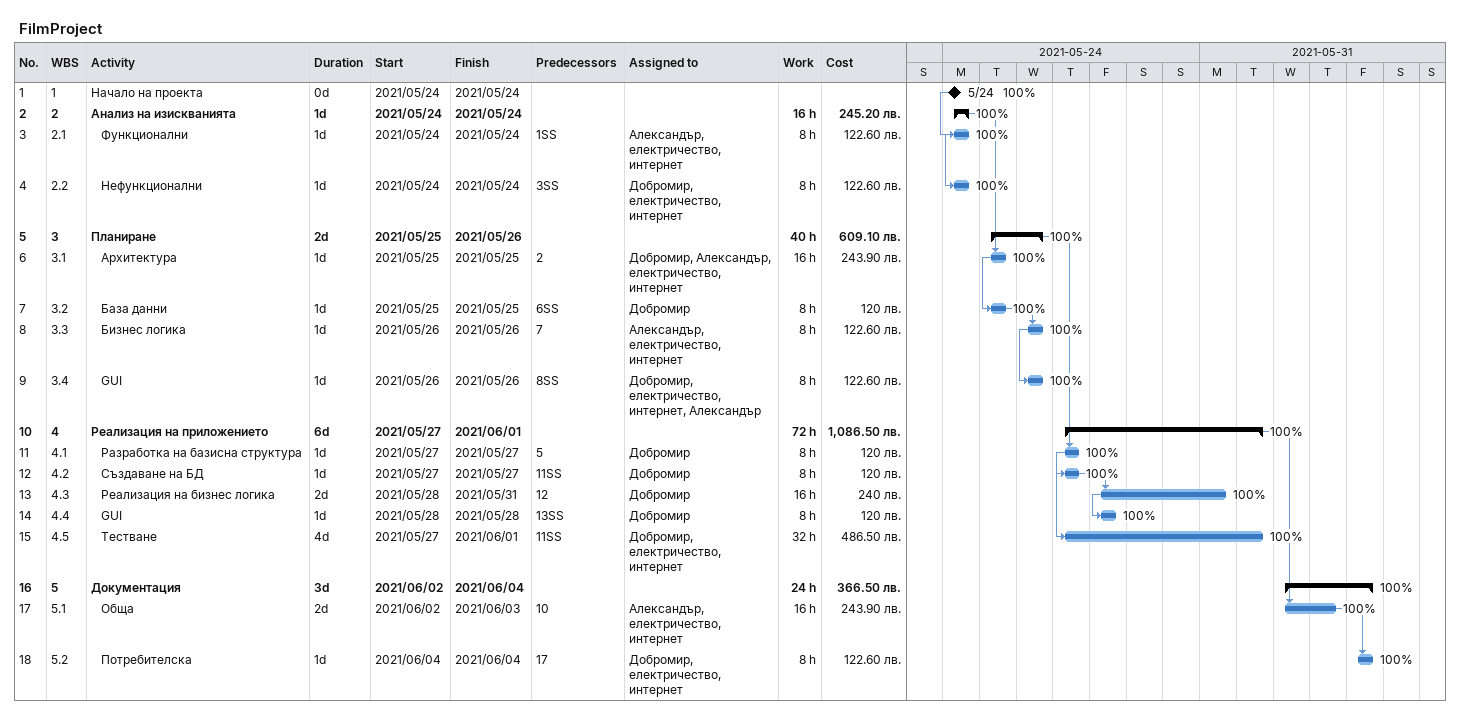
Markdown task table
FilmProject

| ID | WBS | Task | Duration | Start | Finish | Predecessors | Resources | % complete | Work (h) | Cost (лв.) |
|---|---|---|---|---|---|---|---|---|---|---|
| 1 | 1 | Начало на проекта | 0d | 2021-05-24 | 2021-05-24 |  |  | 100 |  |  |
| 2 | 2 | **Анализ на изискванията** | 1d | 2021-05-24 | 2021-05-24 |  |  | 100 | 16 | 245.20 |
| 3 | 2.1 | Функционални | 1d | 2021-05-24 | 2021-05-24 | 1SS | Александър, електричество, интернет | 100 | 8 | 122.60 |
| 4 | 2.2 | Нефункционални | 1d | 2021-05-24 | 2021-05-24 | 3SS | Добромир, електричество, интернет | 100 | 8 | 122.60 |
| 5 | 3 | **Планиране** | 2d | 2021-05-25 | 2021-05-26 |  |  | 100 | 40 | 609.10 |
| 6 | 3.1 | Архитектура | 1d | 2021-05-25 | 2021-05-25 | 2 | Добромир, Александър, електричество, интернет | 100 | 16 | 243.90 |
| 7 | 3.2 | База данни | 1d | 2021-05-25 | 2021-05-25 | 6SS | Добромир | 100 | 8 | 120 |
| 8 | 3.3 | Бизнес логика | 1d | 2021-05-26 | 2021-05-26 | 7 | Александър, електричество, интернет | 100 | 8 | 122.60 |
| 9 | 3.4 | GUI | 1d | 2021-05-26 | 2021-05-26 | 8SS | Добромир, електричество, интернет, Александър | 100 | 8 | 122.60 |
| 10 | 4 | **Реализация на приложението** | 6d | 2021-05-27 | 2021-06-01 |  |  | 100 | 72 | 1086.50 |
| 11 | 4.1 | Разработка на базисна структура | 1d | 2021-05-27 | 2021-05-27 | 5 | Добромир | 100 | 8 | 120 |
| 12 | 4.2 | Създаване на БД | 1d | 2021-05-27 | 2021-05-27 | 11SS | Добромир | 100 | 8 | 120 |
| 13 | 4.3 | Реализация на бизнес логика | 2d | 2021-05-28 | 2021-05-31 | 12 | Добромир | 100 | 16 | 240 |
| 14 | 4.4 | GUI | 1d | 2021-05-28 | 2021-05-28 | 13SS | Добромир | 100 | 8 | 120 |
| 15 | 4.5 | Тестване | 4d | 2021-05-27 | 2021-06-01 | 11SS | Добромир, електричество, интернет | 100 | 32 | 486.50 |
| 16 | 5 | **Документация** | 3d | 2021-06-02 | 2021-06-04 |  |  | 100 | 24 | 366.50 |
| 17 | 5.1 | Обща | 2d | 2021-06-02 | 2021-06-03 | 10 | Александър, електричество, интернет | 100 | 16 | 243.90 |
| 18 | 5.2 | Потребителска | 1d | 2021-06-04 | 2021-06-04 | 17 | Добромир, електричество, интернет | 100 | 8 | 122.60 |
